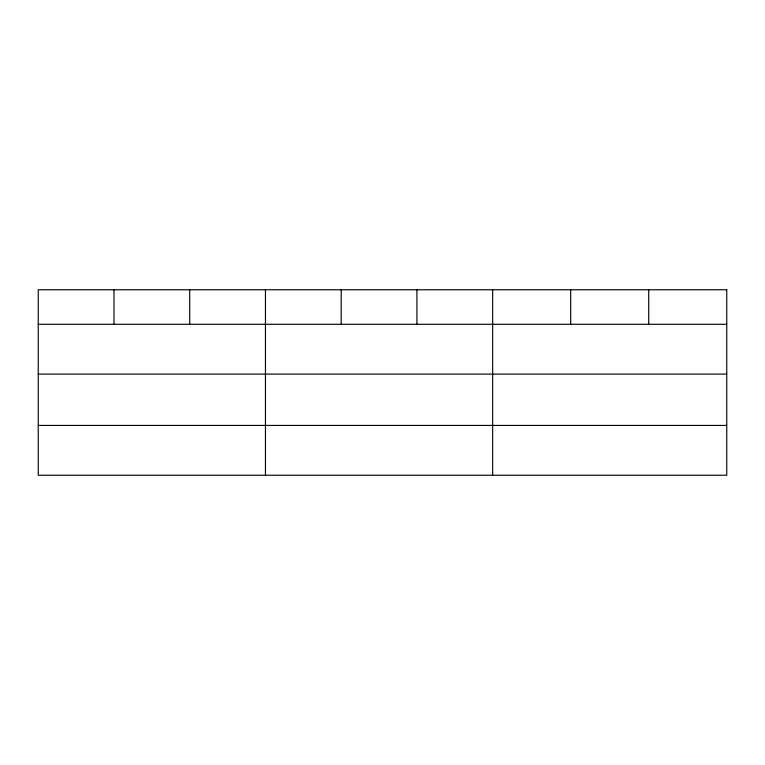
<?xml version="1.0" encoding="UTF-8"?>
<svg xmlns="http://www.w3.org/2000/svg" width="765" height="765" viewBox="0 0 765 765"><rect width="100%" height="100%" fill="white"/><g stroke="black" fill="none" stroke-linecap="round" stroke-linejoin="round"><path stroke-width="1.15" d="M38.25 324.293L726.75 324.293M38.25 374.104L726.75 374.104M38.25 425.426L726.75 425.426M648.72 289.763L648.72 324.293M570.69 289.763L570.69 324.293M492.66 289.763L492.66 475.237M416.925 289.763L416.925 324.293M341.19 289.763L341.19 324.293M265.455 289.763L265.455 475.237M189.72 289.763L189.72 324.293M113.985 289.763L113.985 324.293M726.75 289.763L38.25 289.763L38.25 475.237L726.75 475.237L726.75 289.763"/></g></svg>
